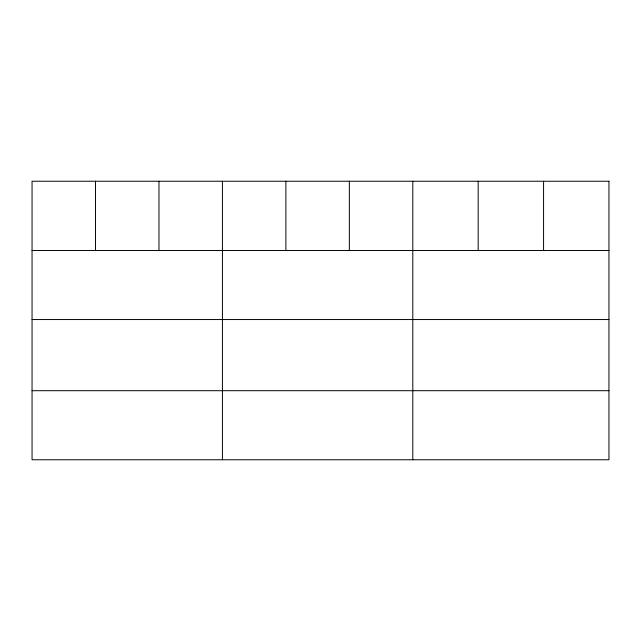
<?xml version="1.0" encoding="UTF-8"?>
<svg xmlns="http://www.w3.org/2000/svg" width="641" height="641" viewBox="0 0 641 641"><rect width="100%" height="100%" fill="white"/><g stroke="black" fill="none" stroke-linecap="round" stroke-linejoin="round"><path stroke-width="0.96" d="M32.05 250.479L608.95 250.479M32.05 319.538L608.95 319.538M32.05 390.698L608.95 390.698M543.568 181.243L543.568 250.479M478.186 181.243L478.186 250.479M412.804 181.243L412.804 459.757M349.345 181.243L349.345 250.479M285.886 181.243L285.886 250.479M222.427 181.243L222.427 459.757M158.968 181.243L158.968 250.479M95.509 181.243L95.509 250.479M608.95 181.243L32.05 181.243L32.05 459.757L608.95 459.757L608.95 181.243"/></g></svg>
